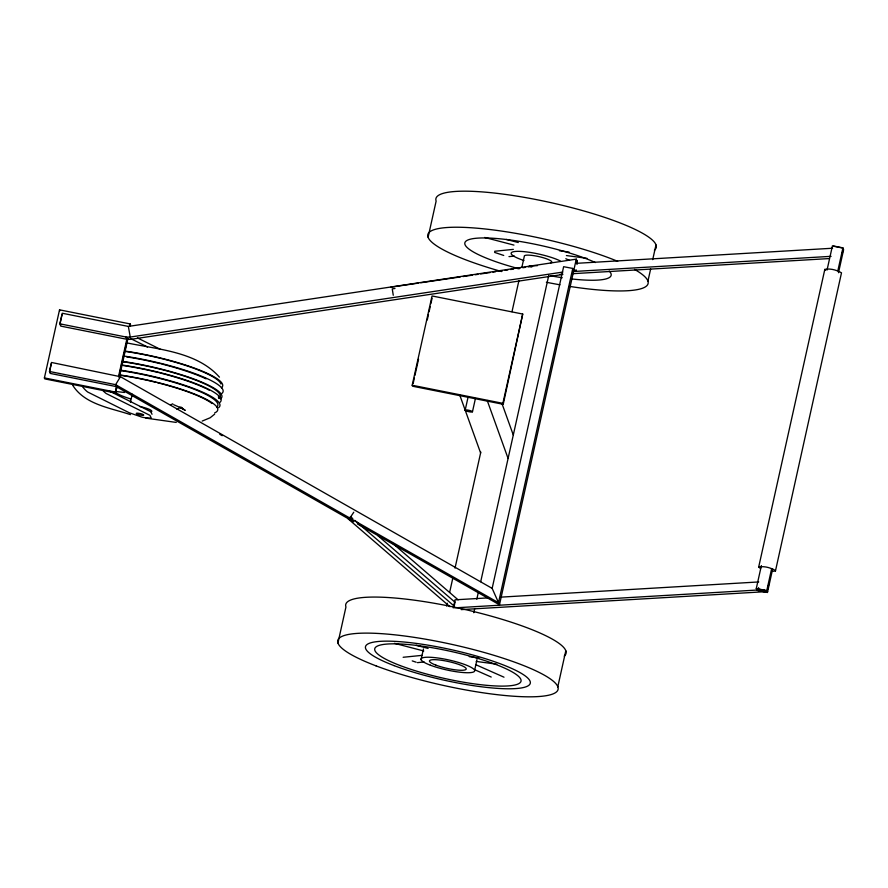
<?xml version="1.0" encoding="UTF-8"?>
<svg xmlns="http://www.w3.org/2000/svg" width="888" height="888" viewBox="0 0 888 888"><rect width="100%" height="100%" fill="white"/><g stroke="black" fill="none" stroke-linecap="round" stroke-linejoin="round"><path stroke-width="1.33" d="M116.927 386.313L115.44 392.984L44.744 378.887L44.4 377.922L59.529 309.845L130.225 323.954L130.569 324.908M562.16 274.57L130.669 339.371L126.818 339.283L60.695 326.096L59.885 323.831L62.238 313.242L128.349 326.429L576.279 259.152L577.1 261.416M353.679 521.778L116.295 386.602L50.183 373.415L49.484 371.484L51.493 362.471L120.435 376.712L492.152 588.378L499.478 604.795L576.279 259.152L577.034 264.491M62.093 314.463L60.184 323.032L60.85 324.864M51.382 363.425L49.728 370.873L50.294 372.461M115.44 392.984L116.295 386.602L115.607 384.671L120.435 376.712M118.592 376.268L126.818 339.283L125.996 337.018L59.885 323.831M129.692 326.318L130.225 323.954M119.003 376.967L127.606 338.261M119.292 377.5L127.972 338.439M130.447 402.275L132.234 394.228M337.928 643.056L345.943 606.981A112.832 20.946 12.5 0 1 461.949 608.802A112.832 20.946 12.5 0 1 564.202 656.066M428.116 237.174L436.13 201.099A112.832 20.946 12.5 0 1 552.136 202.919A112.832 20.946 12.5 0 1 654.389 250.194M412.187 385.248L432.034 295.959L522.721 314.041L503.23 404.306L412.543 386.213L412.187 385.248L502.886 403.341L503.23 404.306M413.142 383.505L414.341 378.099M414.94 375.391L418.548 359.163M427.272 319.924L428.471 314.507M429.071 311.81L430.28 306.393M430.88 303.685L432.079 298.279M465.157 410.256L468.098 396.992M472.483 411.71L475.435 398.446M421.079 659.64L423.454 648.95M446.62 605.916L447.219 603.218M449.628 592.418L452.924 577.577M455.022 568.12L480.808 452.059M511.999 311.699L518.903 280.652M521.9 267.155L524.297 256.366A14.108 2.62 12.5 0 1 540.581 257.009A14.108 2.62 12.5 0 1 550.46 262.926M453.257 607.947L455.056 599.822L488.189 597.879M453.901 607.37L455.078 602.064M502.886 403.341L522.721 314.041M473.804 612.742L474.703 608.691M476.801 599.245L478.299 592.496M480.708 581.707L548.773 275.336M492.152 588.378L563.636 266.689L572.771 268.442L573.781 270.44L576.445 270.041M474.614 670.318L476.989 659.629M572.771 268.442L498.501 602.708L115.607 384.671L49.484 371.484M557.775 686.901L565.789 650.826M647.963 281.019L650.638 268.997M652.713 259.64L655.977 244.944M760.639 568.664L758.685 567.055L824.819 269.408C830.28 268.209 836.696 270.041 841.502 272.827L775.468 570.929L772.427 571.395M772.649 569.008L767.443 592.463L756.942 590.365L756.287 588.522L761.382 565.589M827.039 270.074L832.445 245.787L842.934 247.874L843.6 249.717L838.494 272.716M757.975 590.354L757.486 588.977L765.745 590.631L766.244 591.996L757.975 590.354L758.574 587.656M767.443 592.463L766.777 590.62L771.572 569.03M837.839 270.818L842.934 247.874M767.62 589.321L768.808 584.015M842.368 252.947L842.956 250.294M449.983 606.737L347.963 518.692L350.704 516.805L353.779 512.21M214.663 414.141L210.156 417.771L202.164 421.079M758.707 567.044C764.157 565.867 770.562 567.687 775.368 570.473L775.468 570.929M562.814 272.083L129.848 337.107L125.996 337.018M390.842 287.179L418.059 283.172M420.779 282.761L460.239 276.956M462.959 276.557L472.483 275.147M475.202 274.747L477.922 274.348M480.652 273.948L490.176 272.538M492.896 272.139L495.615 271.739M498.335 271.339L502.419 270.74M505.139 270.341L507.858 269.93M510.578 269.53L513.297 269.131M517.382 268.531L520.102 268.132M522.821 267.732L525.552 267.332M528.271 266.922L530.991 266.522M394.971 288.478L392.252 288.877L393.262 295.271M494.66 251.271L513.342 249.373M508.968 256.621L514.307 256.088M403.141 657.275L421.822 655.388M417.449 662.637L424.12 661.96M537.484 265.623L529.215 266.111L531.801 267.022M576.101 263.348L832.6 248.24M573.604 270.962L576.368 270.796M572.96 271.539L831.101 256.332M560.195 274.425L562.959 274.259M572.616 273.693L829.37 258.563M500.61 597.147L758.752 581.94M454.634 607.858L756.942 590.054M759.706 589.898L762.47 589.732L767.643 591.552L461.194 609.612M176.268 422.433L145.821 418.104M126.862 342.89C158.164 349.472 196.814 351.681 219.447 377.145M115.273 391.419L124.52 392.485M559.429 250.749L569.03 252.048M566.411 255.555L586.979 258.319M469.241 656.632L478.843 657.919M476.223 661.427L496.792 664.191M833.643 246.242L841.902 247.885M44.4 377.922L115.096 392.019M756.287 588.522L766.777 590.62M506.315 239.427L518.292 242.557M484.682 237.451L513.952 245.099M416.128 645.299L428.105 648.429M394.494 643.323L423.765 650.971M130.469 414.652C110.545 407.892 84.704 404.639 72.627 385.126M494.605 252.403L503.729 255.455M412.232 660.894L416.139 662.204M173.671 404.706L182.262 408.413L181.019 407.836M565.8 258.73L569.497 260.373M475.613 664.613L503.996 677.189M475.18 669.941L491.219 677.045M137.44 337.906L160.528 349.428M130.403 338.472L147.486 346.997M109.235 390.975L150.738 411.677L152.026 414.274M219.78 434.31L222.189 435.686M357.298 523.831L499.478 604.795M179.809 407.148L185.237 410.4L182.617 408.524M825.563 270.385L824.819 269.408M392.385 543.101L458.141 599.855M377.655 535.464L454.689 601.953M350.704 516.805L352.78 518.603M354.867 520.401L453.768 605.738M180.963 407.115L182.395 408.746L181.241 407.426M577.156 262.06L576.456 260.129L576.845 262.859M502.164 404.107L513.297 435.02M487.223 400.51L508.091 458.463M459.74 395.027L480.608 452.98M130.669 339.371L128.349 326.429M116.65 387.568L116.905 388.278M59.529 309.845L59.873 310.811M120.202 375.269A73.737 13.686 12.5 0 1 156.077 382.362M157.387 382.695A73.737 13.686 12.5 0 1 212.032 403.518M119.636 374.914A75.458 14.008 12.5 0 1 194.938 394.194A75.458 14.008 12.5 0 1 214.674 412.898M179.631 407.814A38.217 7.093 12.5 0 1 176.601 408.968M172.783 403.774A30.569 5.672 12.5 0 1 170.352 404.695M130.503 398.879A30.569 5.672 12.5 0 1 115.251 392.296M139.727 406.515A11.422 2.12 12.5 0 1 151.138 411.866M125.086 351.093A75.036 13.931 12.5 0 1 221.412 387.812M125.585 351.47A73.493 13.642 12.5 0 1 220.957 384.016M126.64 356.887A74.548 13.842 12.5 0 1 160.417 363.692M161.66 364.002A74.548 13.842 12.5 0 1 179.731 369.019M181.03 369.43A74.548 13.842 12.5 0 1 206.116 378.854M123.377 355.977A76.668 14.23 12.5 0 1 221.8 393.495M122.2 361.316A76.668 14.23 12.5 0 1 220.613 398.834M122.722 361.727A75.036 13.931 12.5 0 1 219.047 398.435M123.21 365.534A75.025 13.931 12.5 0 1 158.508 372.583M159.762 372.893A75.025 13.931 12.5 0 1 192.84 382.983M193.961 383.416A75.025 13.931 12.5 0 1 205.727 388.433M206.726 388.922A75.025 13.931 12.5 0 1 209.291 390.254M218.315 396.881A75.025 13.931 12.5 0 1 219.292 398.568M121.39 364.935A76.668 14.23 12.5 0 1 219.813 402.453M120.235 370.141A76.668 14.23 12.5 0 1 218.648 407.659M120.912 370.673A74.548 13.842 12.5 0 1 216.617 407.159M102.719 390.287A43.823 25.741 -85.3 0 0 106.194 393.528L149.928 415.351L151.215 417.937A11.311 2.098 12.5 0 1 142.08 417.194L129.282 412.765L87.69 392.019A43.823 25.741 -85.3 0 1 82.628 386.802M523.942 260.528A27.484 5.095 12.5 0 1 518.614 251.337A27.484 5.095 12.5 0 1 560.206 260.906M609.235 271.062A74.903 13.897 12.5 0 1 571.728 278.943M562.271 277.711A74.903 13.897 12.5 0 1 550.349 275.757M519.18 268.809A74.903 13.897 12.5 0 1 476.845 238.195A74.903 13.897 12.5 0 1 595.371 262.537M634.554 269.419A112.832 20.946 12.5 0 1 569.341 286.358M559.973 284.804A112.832 20.946 12.5 0 1 546.375 282.262M501.709 271.562A112.832 20.946 12.5 0 1 445.332 227.65A112.832 20.946 12.5 0 1 617.704 261.35M466.422 411.011A3.763 0.699 12.5 0 0 472.427 411.888A3.763 0.699 12.5 0 0 467.599 410.045A3.763 0.699 12.5 0 0 466.422 411.011M137.562 414.285A3.818 0.71 12.5 0 0 143.656 415.173A3.818 0.71 12.5 0 0 138.75 413.297A3.818 0.71 12.5 0 0 137.562 414.285M435.875 665.123A18.803 3.485 12.5 0 0 465.9 669.508A18.803 3.485 12.5 0 0 441.769 660.306A18.803 3.485 12.5 0 0 435.875 665.123M430.358 665.19A27.484 5.095 12.5 0 0 474.236 671.594A27.484 5.095 12.5 0 0 438.961 658.152A27.484 5.095 12.5 0 0 430.358 665.19M376.013 665.856A112.832 20.946 12.5 0 0 556.188 692.152A112.832 20.946 12.5 0 0 411.344 636.929A112.832 20.946 12.5 0 0 376.013 665.856M394.128 665.634A84.382 15.662 12.5 0 0 528.871 685.292A84.382 15.662 12.5 0 0 420.546 644A84.382 15.662 12.5 0 0 394.128 665.634M400.166 665.556A74.903 13.897 12.5 0 0 519.758 683.016A74.903 13.897 12.5 0 0 423.62 646.364A74.903 13.897 12.5 0 0 400.166 665.556"/></g></svg>
